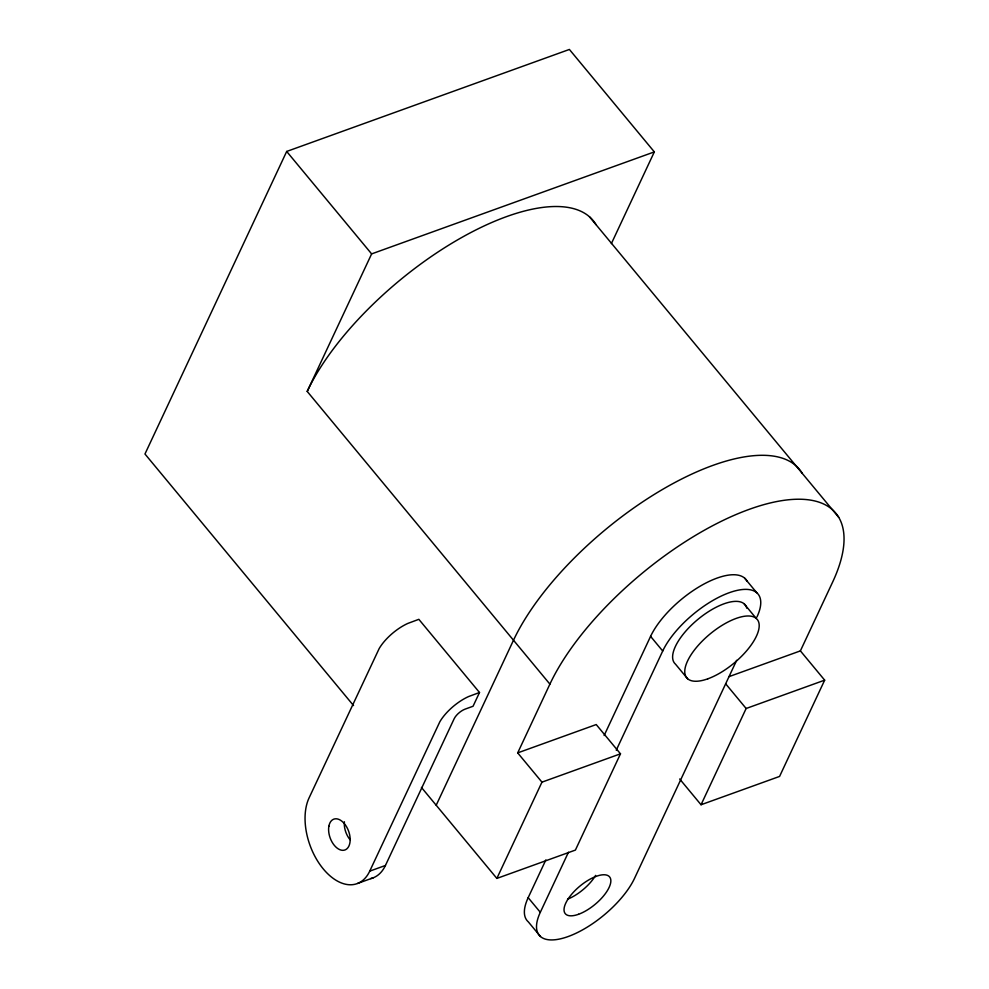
<?xml version="1.0" encoding="UTF-8"?>
<svg xmlns="http://www.w3.org/2000/svg" width="989" height="989" viewBox="0 0 989 989"><rect width="100%" height="100%" fill="white"/><g stroke="black" fill="none" stroke-linecap="round" stroke-linejoin="round"><path stroke-width="1.48" d="M611.387 243.578L654.335 151.898L569.392 49.45L286.686 151.453L144.963 454L353.543 705.565M421.438 787.442L496.861 878.417L541.96 782.151L517.692 752.889L549.896 684.128L307.208 391.421L371.629 253.901L654.335 151.898M369.725 871.148L439.87 721.71A31.339 12.919 -39.7 0 1 468.514 696.59L479.504 692.498L418.842 619.324L407.839 623.416A31.339 12.919 -39.7 0 0 379.195 648.524L309.05 797.962A52.17 31.289 70.2 0 0 323.279 868.935A52.17 31.289 70.2 0 0 369.725 871.148L385.426 865.474L454.136 718.793A10.434 4.302 -39.7 0 1 465.213 709.088L473.063 706.257L479.504 692.498M436.198 805.244L513.501 640.217A187.799 77.414 -39.7 0 1 664.311 488.405A187.799 77.414 -39.7 0 1 802.289 473.41M540.451 936.496L528.311 921.859A62.604 25.801 -39.7 0 1 528.175 897.666L545.866 859.898M604.131 735.532L650.577 636.372A62.604 25.801 -39.7 0 1 701.522 585.389A62.604 25.801 -39.7 0 1 747.177 581.371M736.657 660.318L634.555 878.294A62.604 25.801 -39.7 0 1 568.106 936.558A62.604 25.801 -39.7 0 1 540.315 912.303L568.465 852.221M616.246 750.218L662.717 651.009A62.604 25.801 -39.7 0 1 729.153 592.745A62.604 25.801 -39.7 0 1 756.944 617.012M517.692 752.889L596.219 724.554L620.486 753.816L575.4 850.083L496.861 878.417M679.69 778.998L701.04 804.749L746.139 708.495L824.665 680.16L800.398 650.886L832.614 582.125A187.799 77.414 -39.7 0 0 749.229 509.347A187.799 77.414 -39.7 0 0 549.896 684.128M824.665 680.16L779.579 776.427L701.04 804.749M729.004 676.637L800.398 650.886M541.96 782.151L620.486 753.816M357.61 883.437L373.31 877.762M589.518 216.838L838.697 517.321M744.68 578.182L756.82 592.807M744.185 603.883L756.325 618.521M286.686 151.453L371.629 253.901M725.753 683.906L746.139 708.495M687.602 678.763L675.475 664.138A45.778 18.878 -39.7 0 1 700.064 617.643A45.778 18.878 -39.7 0 1 746.744 608.148M650.577 636.372L662.717 651.009M528.175 897.666L540.315 912.303M307.208 391.421A187.799 77.414 -39.7 0 1 458.031 239.61A187.799 77.414 -39.7 0 1 596.008 224.614M385.426 865.474A52.17 31.289 70.2 0 1 370.714 878.578M350.032 839.698A16.405 9.841 70.2 0 1 344.395 821.772M595.625 875.389A28.792 11.868 -39.7 0 1 567.55 899.211M328.867 826.248A16.405 9.841 70.2 0 0 342.553 850.33A16.405 9.841 70.2 0 0 346.743 827.088A16.405 9.841 70.2 0 0 328.867 826.248M578.54 914.281A28.792 11.868 -39.7 0 0 610.646 879.036A28.792 11.868 -39.7 0 0 573.113 892.585A28.792 11.868 -39.7 0 0 578.54 914.281M707.827 678.813A45.778 18.878 -39.7 0 0 758.872 622.786A45.778 18.878 -39.7 0 0 699.186 644.321A45.778 18.878 -39.7 0 0 707.827 678.813"/></g></svg>
